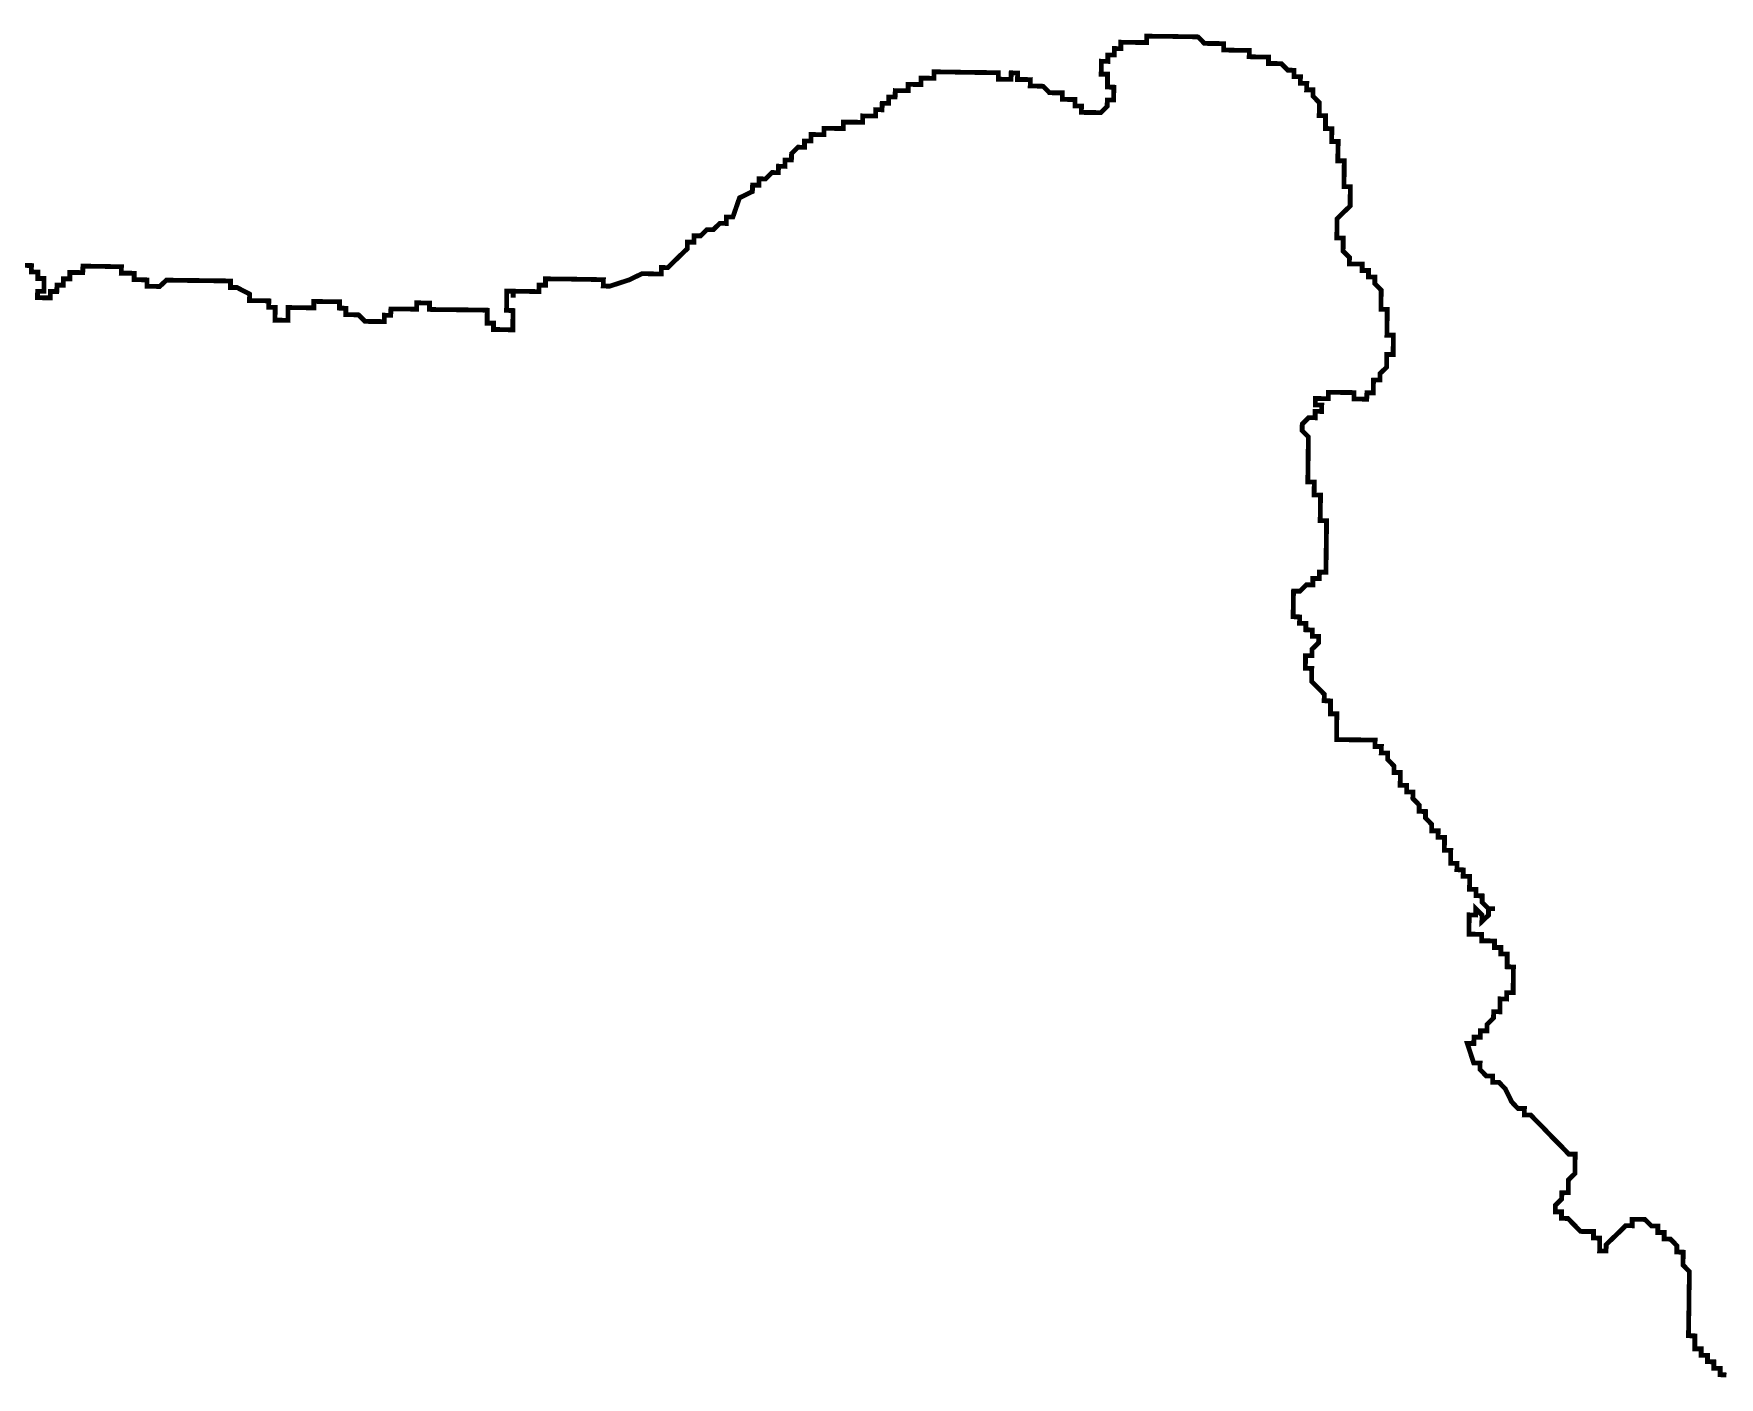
# Model space of a CAD drawing. Header units: metres. Extents: x 257673 to 289848, y 2129691 to 2228029.
# Drawn here: x 269709 to 270754, y 2159742 to 2160575 of the extents above; entities that cross this region are included whole.
import ezdxf

# ---------------------------------------------------------------- set-up
doc = ezdxf.new("R2010")
doc.units = ezdxf.units.M
doc.header["$MEASUREMENT"] = 0
doc.layers.add('HAZARDS LINE', color=1, linetype='Continuous')

msp = doc.modelspace()

# ---------------------------------------------------------------- linework, layer by layer
at = {"layer": 'HAZARDS LINE', "lineweight": 18}
msp.add_lwpolyline([(269703.7, 2160431.5, 2.98, 2.98, 0), (269707.7, 2160431.4, 2.98, 2.98, 0), (269707.6, 2160427.5, 2.98, 2.98, 0), (269711.6, 2160427.4, 2.98, 2.98, 0), (269711.6, 2160423.4, 2.98, 2.98, 0), (269715.5, 2160423.4, 2.98, 2.98, 0), (269715.5, 2160419.4, 2.98, 2.98, 0), (269715.4, 2160415.4, 2.98, 2.98, 0), (269711.5, 2160415.4, 2.98, 2.98, 0), (269711.4, 2160411.5, 2.98, 2.98, 0), (269715.4, 2160411.4, 2.98, 2.98, 0), (269719.4, 2160411.3, 2.98, 2.98, 0), (269719.4, 2160415.3, 2.98, 2.98, 0), (269723.4, 2160415.3, 2.98, 2.98, 0), (269723.5, 2160419.3, 2.98, 2.98, 0), (269727.5, 2160419.2, 2.98, 2.98, 0), (269727.5, 2160423.2, 2.98, 2.98, 0), (269731.5, 2160423.1, 2.98, 2.98, 0), (269731.5, 2160427.1, 2.98, 2.98, 0), (269735.5, 2160427.1, 2.98, 2.98, 0), (269739.5, 2160427, 2.98, 2.98, 0), (269739.6, 2160431, 2.98, 2.98, 0), (269743.6, 2160431, 2.98, 2.98, 0), (269747.5, 2160430.9, 2.98, 2.98, 0), (269751.5, 2160430.9, 2.98, 2.98, 0), (269755.5, 2160430.8, 2.98, 2.98, 0), (269759.5, 2160430.7, 2.98, 2.98, 0), (269763.5, 2160430.7, 2.98, 2.98, 0), (269763.4, 2160426.7, 2.98, 2.98, 0), (269767.4, 2160426.7, 2.98, 2.98, 0), (269771.4, 2160426.6, 2.98, 2.98, 0), (269771.4, 2160422.6, 2.98, 2.98, 0), (269775.3, 2160422.6, 2.98, 2.98, 0), (269779.3, 2160422.5, 2.98, 2.98, 0), (269779.3, 2160418.5, 2.98, 2.98, 0), (269783.3, 2160418.5, 2.98, 2.98, 0), (269787.2, 2160418.4, 2.98, 2.98, 0), (269791.3, 2160422.3, 2.98, 2.98, 0), (269795.3, 2160422.3, 2.98, 2.98, 0), (269799.3, 2160422.2, 2.98, 2.98, 0), (269803.2, 2160422.2, 2.98, 2.98, 0), (269807.2, 2160422.1, 2.98, 2.98, 0), (269811.2, 2160422.1, 2.98, 2.98, 0), (269815.2, 2160422, 2.98, 2.98, 0), (269819.2, 2160422, 2.98, 2.98, 0), (269823.2, 2160421.9, 2.98, 2.98, 0), (269827.2, 2160421.9, 2.98, 2.98, 0), (269831.1, 2160421.8, 2.98, 2.98, 0), (269831.1, 2160417.8, 2.98, 2.98, 0), (269835.1, 2160417.8, 2.98, 2.98, 0), (269843, 2160413.7, 2.98, 2.98, 0), (269842.9, 2160409.7, 2.98, 2.98, 0), (269846.9, 2160409.6, 2.98, 2.98, 0), (269850.9, 2160409.6, 2.98, 2.98, 0), (269854.9, 2160409.5, 2.98, 2.98, 0), (269854.8, 2160405.5, 2.98, 2.98, 0), (269858.8, 2160405.5, 2.98, 2.98, 0), (269858.8, 2160401.5, 2.98, 2.98, 0), (269858.7, 2160397.5, 2.98, 2.98, 0), (269862.7, 2160397.5, 2.98, 2.98, 0), (269866.7, 2160397.4, 2.98, 2.98, 0), (269866.8, 2160401.4, 2.98, 2.98, 0), (269866.8, 2160405.4, 2.98, 2.98, 0), (269870.8, 2160405.3, 2.98, 2.98, 0), (269874.8, 2160405.3, 2.98, 2.98, 0), (269878.8, 2160405.2, 2.98, 2.98, 0), (269882.8, 2160405.2, 2.98, 2.98, 0), (269882.8, 2160409.2, 2.98, 2.98, 0), (269886.8, 2160409.1, 2.98, 2.98, 0), (269890.8, 2160409, 2.98, 2.98, 0), (269894.8, 2160409, 2.98, 2.98, 0), (269898.7, 2160408.9, 2.98, 2.98, 0), (269898.7, 2160405, 2.98, 2.98, 0), (269902.7, 2160404.9, 2.98, 2.98, 0), (269902.6, 2160400.9, 2.98, 2.98, 0), (269906.6, 2160400.9, 2.98, 2.98, 0), (269910.6, 2160400.8, 2.98, 2.98, 0), (269914.5, 2160396.8, 2.98, 2.98, 0), (269918.5, 2160396.7, 2.98, 2.98, 0), (269922.5, 2160396.7, 2.98, 2.98, 0), (269926.5, 2160396.6, 2.98, 2.98, 0), (269926.5, 2160400.6, 2.98, 2.98, 0), (269930.5, 2160400.5, 2.98, 2.98, 0), (269930.6, 2160404.5, 2.98, 2.98, 0), (269934.6, 2160404.5, 2.98, 2.98, 0), (269938.6, 2160404.4, 2.98, 2.98, 0), (269942.5, 2160404.4, 2.98, 2.98, 0), (269946.5, 2160404.3, 2.98, 2.98, 0), (269946.6, 2160408.3, 2.98, 2.98, 0), (269950.6, 2160408.2, 2.98, 2.98, 0), (269954.6, 2160408.2, 2.98, 2.98, 0), (269954.5, 2160404.2, 2.98, 2.98, 0), (269958.5, 2160404.1, 2.98, 2.98, 0), (269962.5, 2160404.1, 2.98, 2.98, 0), (269970.4, 2160404, 2.98, 2.98, 0), (269974.4, 2160403.9, 2.98, 2.98, 0), (269978.4, 2160403.9, 2.98, 2.98, 0), (269982.4, 2160403.8, 2.98, 2.98, 0), (269986.4, 2160403.8, 2.98, 2.98, 0), (269990.4, 2160403.7, 2.98, 2.98, 0), (269990.3, 2160399.7, 2.98, 2.98, 0), (269990.3, 2160395.7, 2.98, 2.98, 0), (269994.3, 2160395.7, 2.98, 2.98, 0), (269994.2, 2160391.7, 2.98, 2.98, 0), (269998.2, 2160391.7, 2.98, 2.98, 0), (270002.2, 2160391.6, 2.98, 2.98, 0), (270006.2, 2160391.5, 2.98, 2.98, 0), (270006.2, 2160395.5, 2.98, 2.98, 0), (270006.3, 2160399.5, 2.98, 2.98, 0), (270006.3, 2160403.5, 2.98, 2.98, 0), (270002.3, 2160403.6, 2.98, 2.98, 0), (270002.4, 2160407.5, 2.98, 2.98, 0), (270002.4, 2160411.5, 2.98, 2.98, 0), (270002.5, 2160415.5, 2.98, 2.98, 0), (270006.5, 2160415.5, 2.98, 2.98, 0), (270006.4, 2160411.5, 2.98, 2.98, 0), (270006.5, 2160415.5, 2.98, 2.98, 0), (270010.5, 2160415.4, 2.98, 2.98, 0), (270014.5, 2160415.4, 2.98, 2.98, 0), (270018.4, 2160415.3, 2.98, 2.98, 0), (270022.4, 2160415.2, 2.98, 2.98, 0), (270022.5, 2160419.2, 2.98, 2.98, 0), (270026.5, 2160419.2, 2.98, 2.98, 0), (270026.5, 2160423.2, 2.98, 2.98, 0), (270030.5, 2160423.1, 2.98, 2.98, 0), (270034.5, 2160423.1, 2.98, 2.98, 0), (270038.5, 2160423, 2.98, 2.98, 0), (270042.5, 2160423, 2.98, 2.98, 0), (270046.5, 2160422.9, 2.98, 2.98, 0), (270054.4, 2160422.8, 2.98, 2.98, 0), (270058.4, 2160422.7, 2.98, 2.98, 0), (270062.4, 2160422.7, 2.98, 2.98, 0), (270062.3, 2160418.7, 2.98, 2.98, 0), (270066.3, 2160418.6, 2.98, 2.98, 0), (270078.3, 2160422.5, 2.98, 2.98, 0), (270086.4, 2160426.4, 2.98, 2.98, 0), (270090.4, 2160426.3, 2.98, 2.98, 0), (270094.3, 2160426.2, 2.98, 2.98, 0), (270098.3, 2160426.2, 2.98, 2.98, 0), (270098.4, 2160430.2, 2.98, 2.98, 0), (270102.4, 2160430.1, 2.98, 2.98, 0), (270106.4, 2160434.1, 2.98, 2.98, 0), (270110.4, 2160438, 2.98, 2.98, 0), (270114.5, 2160441.9, 2.98, 2.98, 0), (270114.5, 2160445.9, 2.98, 2.98, 0), (270118.5, 2160445.9, 2.98, 2.98, 0), (270118.6, 2160449.8, 2.98, 2.98, 0), (270122.6, 2160449.8, 2.98, 2.98, 0), (270126.6, 2160453.7, 2.98, 2.98, 0), (270130.6, 2160453.7, 2.98, 2.98, 0), (270134.6, 2160457.6, 2.98, 2.98, 0), (270138.6, 2160457.5, 2.98, 2.98, 0), (270138.7, 2160461.5, 2.98, 2.98, 0), (270142.7, 2160461.5, 2.98, 2.98, 0), (270146.8, 2160473.4, 2.98, 2.98, 0), (270154.8, 2160477.3, 2.98, 2.98, 0), (270154.9, 2160481.3, 2.98, 2.98, 0), (270158.9, 2160481.2, 2.98, 2.98, 0), (270158.9, 2160485.2, 2.98, 2.98, 0), (270162.9, 2160485.1, 2.98, 2.98, 0), (270166.9, 2160489.1, 2.98, 2.98, 0), (270170.9, 2160489, 2.98, 2.98, 0), (270171, 2160493, 2.98, 2.98, 0), (270175, 2160492.9, 2.98, 2.98, 0), (270175, 2160496.9, 2.98, 2.98, 0), (270179, 2160496.9, 2.98, 2.98, 0), (270179.1, 2160500.9, 2.98, 2.98, 0), (270183.1, 2160504.8, 2.98, 2.98, 0), (270187.1, 2160504.7, 2.98, 2.98, 0), (270187.1, 2160508.7, 2.98, 2.98, 0), (270191.1, 2160508.7, 2.98, 2.98, 0), (270191.2, 2160512.7, 2.98, 2.98, 0), (270195.2, 2160512.6, 2.98, 2.98, 0), (270199.2, 2160512.6, 2.98, 2.98, 0), (270199.2, 2160516.5, 2.98, 2.98, 0), (270203.2, 2160516.5, 2.98, 2.98, 0), (270207.2, 2160516.4, 2.98, 2.98, 0), (270211.2, 2160516.4, 2.98, 2.98, 0), (270211.2, 2160520.4, 2.98, 2.98, 0), (270215.2, 2160520.3, 2.98, 2.98, 0), (270219.2, 2160520.3, 2.98, 2.98, 0), (270223.2, 2160520.2, 2.98, 2.98, 0), (270223.2, 2160524.2, 2.98, 2.98, 0), (270227.2, 2160524.1, 2.98, 2.98, 0), (270231.2, 2160524.1, 2.98, 2.98, 0), (270231.3, 2160528.1, 2.98, 2.98, 0), (270235.2, 2160528, 2.98, 2.98, 0), (270235.3, 2160532, 2.98, 2.98, 0), (270239.3, 2160532, 2.98, 2.98, 0), (270239.3, 2160535.9, 2.98, 2.98, 0), (270243.3, 2160535.9, 2.98, 2.98, 0), (270243.4, 2160539.9, 2.98, 2.98, 0), (270247.4, 2160539.8, 2.98, 2.98, 0), (270251.4, 2160539.8, 2.98, 2.98, 0), (270251.4, 2160543.8, 2.98, 2.98, 0), (270255.4, 2160543.7, 2.98, 2.98, 0), (270259.4, 2160543.7, 2.98, 2.98, 0), (270259.4, 2160547.6, 2.98, 2.98, 0), (270263.4, 2160547.6, 2.98, 2.98, 0), (270267.4, 2160547.5, 2.98, 2.98, 0), (270267.5, 2160551.5, 2.98, 2.98, 0), (270271.4, 2160551.5, 2.98, 2.98, 0), (270275.4, 2160551.4, 2.98, 2.98, 0), (270279.4, 2160551.4, 2.98, 2.98, 0), (270283.4, 2160551.3, 2.98, 2.98, 0), (270287.4, 2160551.2, 2.98, 2.98, 0), (270291.4, 2160551.2, 2.98, 2.98, 0), (270295.4, 2160551.1, 2.98, 2.98, 0), (270299.3, 2160551.1, 2.98, 2.98, 0), (270303.3, 2160551, 2.98, 2.98, 0), (270307.3, 2160551, 2.98, 2.98, 0), (270307.3, 2160547, 2.98, 2.98, 0), (270311.3, 2160546.9, 2.98, 2.98, 0), (270315.2, 2160546.9, 2.98, 2.98, 0), (270315.3, 2160550.9, 2.98, 2.98, 0), (270319.3, 2160550.8, 2.98, 2.98, 0), (270319.2, 2160546.8, 2.98, 2.98, 0), (270323.2, 2160546.8, 2.98, 2.98, 0), (270327.2, 2160546.7, 2.98, 2.98, 0), (270327.1, 2160542.7, 2.98, 2.98, 0), (270331.1, 2160542.7, 2.98, 2.98, 0), (270335.1, 2160542.6, 2.98, 2.98, 0), (270339, 2160538.6, 2.98, 2.98, 0), (270343, 2160538.5, 2.98, 2.98, 0), (270347, 2160538.5, 2.98, 2.98, 0), (270347, 2160534.5, 2.98, 2.98, 0), (270351, 2160534.4, 2.98, 2.98, 0), (270354.9, 2160534.4, 2.98, 2.98, 0), (270354.9, 2160530.4, 2.98, 2.98, 0), (270358.9, 2160530.4, 2.98, 2.98, 0), (270358.8, 2160526.4, 2.98, 2.98, 0), (270362.8, 2160526.3, 2.98, 2.98, 0), (270366.8, 2160526.3, 2.98, 2.98, 0), (270370.8, 2160526.2, 2.98, 2.98, 0), (270374.8, 2160530.1, 2.98, 2.98, 0), (270374.9, 2160534.1, 2.98, 2.98, 0), (270378.9, 2160534.1, 2.98, 2.98, 0), (270378.9, 2160538.1, 2.98, 2.98, 0), (270379, 2160542, 2.98, 2.98, 0), (270375, 2160542.1, 2.98, 2.98, 0), (270375, 2160546.1, 2.98, 2.98, 0), (270375.1, 2160550.1, 2.98, 2.98, 0), (270371.1, 2160550.1, 2.98, 2.98, 0), (270371.2, 2160554.1, 2.98, 2.98, 0), (270371.2, 2160558.1, 2.98, 2.98, 0), (270375.2, 2160558, 2.98, 2.98, 0), (270375.2, 2160562, 2.98, 2.98, 0), (270379.2, 2160562, 2.98, 2.98, 0), (270379.3, 2160566, 2.98, 2.98, 0), (270383.3, 2160565.9, 2.98, 2.98, 0), (270383.3, 2160569.9, 2.98, 2.98, 0), (270387.3, 2160569.8, 2.98, 2.98, 0), (270391.3, 2160569.8, 2.98, 2.98, 0), (270395.3, 2160569.7, 2.98, 2.98, 0), (270399.3, 2160569.7, 2.98, 2.98, 0), (270399.3, 2160573.7, 2.98, 2.98, 0), (270403.3, 2160573.6, 2.98, 2.98, 0), (270407.3, 2160573.6, 2.98, 2.98, 0), (270411.3, 2160573.5, 2.98, 2.98, 0), (270415.3, 2160573.5, 2.98, 2.98, 0), (270419.3, 2160573.4, 2.98, 2.98, 0), (270423.2, 2160573.3, 2.98, 2.98, 0), (270427.2, 2160573.3, 2.98, 2.98, 0), (270431.2, 2160573.2, 2.98, 2.98, 0), (270435.1, 2160569.2, 2.98, 2.98, 0), (270439.1, 2160569.1, 2.98, 2.98, 0), (270443.1, 2160569.1, 2.98, 2.98, 0), (270447.1, 2160569, 2.98, 2.98, 0), (270447.1, 2160565.1, 2.98, 2.98, 0), (270451, 2160565, 2.98, 2.98, 0), (270455, 2160564.9, 2.98, 2.98, 0), (270459, 2160564.9, 2.98, 2.98, 0), (270463, 2160564.8, 2.98, 2.98, 0), (270462.9, 2160560.9, 2.98, 2.98, 0), (270466.9, 2160560.8, 2.98, 2.98, 0), (270470.9, 2160560.7, 2.98, 2.98, 0), (270474.9, 2160560.7, 2.98, 2.98, 0), (270474.8, 2160556.7, 2.98, 2.98, 0), (270478.8, 2160556.7, 2.98, 2.98, 0), (270482.8, 2160556.6, 2.98, 2.98, 0), (270486.8, 2160552.6, 2.98, 2.98, 0), (270490.7, 2160552.5, 2.98, 2.98, 0), (270490.7, 2160548.5, 2.98, 2.98, 0), (270494.7, 2160548.5, 2.98, 2.98, 0), (270494.6, 2160544.5, 2.98, 2.98, 0), (270498.6, 2160544.4, 2.98, 2.98, 0), (270498.5, 2160540.4, 2.98, 2.98, 0), (270502.5, 2160540.4, 2.98, 2.98, 0), (270502.5, 2160536.4, 2.98, 2.98, 0), (270506.4, 2160532.4, 2.98, 2.98, 0), (270506.4, 2160528.4, 2.98, 2.98, 0), (270506.3, 2160524.4, 2.98, 2.98, 0), (270510.3, 2160524.3, 2.98, 2.98, 0), (270510.2, 2160520.3, 2.98, 2.98, 0), (270510.2, 2160516.4, 2.98, 2.98, 0), (270514.2, 2160516.3, 2.98, 2.98, 0), (270514.1, 2160512.3, 2.98, 2.98, 0), (270514.1, 2160508.3, 2.98, 2.98, 0), (270518.1, 2160508.3, 2.98, 2.98, 0), (270518, 2160504.3, 2.98, 2.98, 0), (270517.9, 2160500.3, 2.98, 2.98, 0), (270517.9, 2160496.3, 2.98, 2.98, 0), (270521.9, 2160496.3, 2.98, 2.98, 0), (270521.8, 2160492.3, 2.98, 2.98, 0), (270521.8, 2160488.3, 2.98, 2.98, 0), (270521.7, 2160484.3, 2.98, 2.98, 0), (270521.7, 2160480.3, 2.98, 2.98, 0), (270525.6, 2160480.3, 2.98, 2.98, 0), (270525.5, 2160468.3, 2.98, 2.98, 0), (270521.4, 2160464.4, 2.98, 2.98, 0), (270517.4, 2160460.4, 2.98, 2.98, 0), (270517.4, 2160456.4, 2.98, 2.98, 0), (270517.3, 2160452.5, 2.98, 2.98, 0), (270517.2, 2160448.5, 2.98, 2.98, 0), (270521.2, 2160448.4, 2.98, 2.98, 0), (270521.2, 2160444.4, 2.98, 2.98, 0), (270521.1, 2160440.4, 2.98, 2.98, 0), (270525.1, 2160436.4, 2.98, 2.98, 0), (270525, 2160432.4, 2.98, 2.98, 0), (270529, 2160432.4, 2.98, 2.98, 0), (270533, 2160432.3, 2.98, 2.98, 0), (270532.9, 2160428.3, 2.98, 2.98, 0), (270536.9, 2160428.3, 2.98, 2.98, 0), (270536.9, 2160424.3, 2.98, 2.98, 0), (270540.8, 2160424.2, 2.98, 2.98, 0), (270540.8, 2160420.2, 2.98, 2.98, 0), (270544.7, 2160416.2, 2.98, 2.98, 0), (270544.7, 2160412.2, 2.98, 2.98, 0), (270544.6, 2160408.2, 2.98, 2.98, 0), (270544.6, 2160404.2, 2.98, 2.98, 0), (270548.5, 2160404.2, 2.98, 2.98, 0), (270548.5, 2160400.2, 2.98, 2.98, 0), (270548.4, 2160396.2, 2.98, 2.98, 0), (270548.4, 2160392.2, 2.98, 2.98, 0), (270548.3, 2160388.2, 2.98, 2.98, 0), (270552.3, 2160388.2, 2.98, 2.98, 0), (270552.3, 2160384.2, 2.98, 2.98, 0), (270552.2, 2160380.2, 2.98, 2.98, 0), (270552.2, 2160376.2, 2.98, 2.98, 0), (270548.2, 2160376.3, 2.98, 2.98, 0), (270548.1, 2160372.3, 2.98, 2.98, 0), (270548.1, 2160368.3, 2.98, 2.98, 0), (270544, 2160364.4, 2.98, 2.98, 0), (270544, 2160360.4, 2.98, 2.98, 0), (270540, 2160360.4, 2.98, 2.98, 0), (270539.9, 2160356.5, 2.98, 2.98, 0), (270539.9, 2160352.5, 2.98, 2.98, 0), (270535.9, 2160352.5, 2.98, 2.98, 0), (270535.8, 2160348.5, 2.98, 2.98, 0), (270531.9, 2160348.6, 2.98, 2.98, 0), (270527.9, 2160348.6, 2.98, 2.98, 0), (270527.9, 2160352.6, 2.98, 2.98, 0), (270523.9, 2160352.7, 2.98, 2.98, 0), (270519.9, 2160352.7, 2.98, 2.98, 0), (270516, 2160352.8, 2.98, 2.98, 0), (270512, 2160352.8, 2.98, 2.98, 0), (270511.9, 2160348.9, 2.98, 2.98, 0), (270507.9, 2160348.9, 2.98, 2.98, 0), (270503.9, 2160349, 2.98, 2.98, 0), (270503.9, 2160345, 2.98, 2.98, 0), (270507.9, 2160344.9, 2.98, 2.98, 0), (270507.8, 2160340.9, 2.98, 2.98, 0), (270503.8, 2160341, 2.98, 2.98, 0), (270503.8, 2160337, 2.98, 2.98, 0), (270499.8, 2160337.1, 2.98, 2.98, 0), (270495.8, 2160333.1, 2.98, 2.98, 0), (270495.7, 2160329.1, 2.98, 2.98, 0), (270499.6, 2160325.1, 2.98, 2.98, 0), (270499.6, 2160321.1, 2.98, 2.98, 0), (270499.5, 2160317.1, 2.98, 2.98, 0), (270499.5, 2160313.1, 2.98, 2.98, 0), (270499.4, 2160309.1, 2.98, 2.98, 0), (270499.4, 2160305.2, 2.98, 2.98, 0), (270499.3, 2160301.2, 2.98, 2.98, 0), (270499.3, 2160297.2, 2.98, 2.98, 0), (270503.3, 2160297.1, 2.98, 2.98, 0), (270503.2, 2160293.1, 2.98, 2.98, 0), (270503.1, 2160289.2, 2.98, 2.98, 0), (270507.1, 2160289.1, 2.98, 2.98, 0), (270507.1, 2160285.1, 2.98, 2.98, 0), (270507, 2160281.1, 2.98, 2.98, 0), (270507, 2160277.1, 2.98, 2.98, 0), (270506.9, 2160273.2, 2.98, 2.98, 0), (270510.9, 2160273.1, 2.98, 2.98, 0), (270510.8, 2160269.1, 2.98, 2.98, 0), (270510.8, 2160265.1, 2.98, 2.98, 0), (270510.7, 2160261.1, 2.98, 2.98, 0), (270510.7, 2160257.2, 2.98, 2.98, 0), (270510.6, 2160253.2, 2.98, 2.98, 0), (270510.6, 2160249.2, 2.98, 2.98, 0), (270510.5, 2160245.2, 2.98, 2.98, 0), (270510.5, 2160241.2, 2.98, 2.98, 0), (270506.5, 2160241.3, 2.98, 2.98, 0), (270506.4, 2160237.3, 2.98, 2.98, 0), (270502.4, 2160237.3, 2.98, 2.98, 0), (270502.4, 2160233.3, 2.98, 2.98, 0), (270498.4, 2160233.4, 2.98, 2.98, 0), (270494.4, 2160229.5, 2.98, 2.98, 0), (270490.4, 2160229.5, 2.98, 2.98, 0), (270490.3, 2160225.5, 2.98, 2.98, 0), (270490.3, 2160221.5, 2.98, 2.98, 0), (270490.2, 2160217.6, 2.98, 2.98, 0), (270490.2, 2160213.6, 2.98, 2.98, 0), (270494.2, 2160213.5, 2.98, 2.98, 0), (270494.1, 2160209.5, 2.98, 2.98, 0), (270498.1, 2160209.5, 2.98, 2.98, 0), (270498, 2160205.5, 2.98, 2.98, 0), (270502, 2160205.4, 2.98, 2.98, 0), (270502, 2160201.5, 2.98, 2.98, 0), (270506, 2160201.4, 2.98, 2.98, 0), (270505.9, 2160197.4, 2.98, 2.98, 0), (270501.9, 2160193.5, 2.98, 2.98, 0), (270501.8, 2160189.5, 2.98, 2.98, 0), (270497.8, 2160189.5, 2.98, 2.98, 0), (270497.8, 2160185.6, 2.98, 2.98, 0), (270497.7, 2160181.6, 2.98, 2.98, 0), (270501.7, 2160181.5, 2.98, 2.98, 0), (270501.6, 2160177.5, 2.98, 2.98, 0), (270501.6, 2160173.5, 2.98, 2.98, 0), (270509.5, 2160165.5, 2.98, 2.98, 0), (270509.4, 2160161.5, 2.98, 2.98, 0), (270513.4, 2160161.4, 2.98, 2.98, 0), (270513.3, 2160157.4, 2.98, 2.98, 0), (270513.3, 2160153.4, 2.98, 2.98, 0), (270517.3, 2160153.4, 2.98, 2.98, 0), (270517.2, 2160149.4, 2.98, 2.98, 0), (270517.2, 2160145.4, 2.98, 2.98, 0), (270517.1, 2160141.4, 2.98, 2.98, 0), (270517.1, 2160137.4, 2.98, 2.98, 0), (270521, 2160137.4, 2.98, 2.98, 0), (270525, 2160137.3, 2.98, 2.98, 0), (270529, 2160137.3, 2.98, 2.98, 0), (270533, 2160137.2, 2.98, 2.98, 0), (270537, 2160137.2, 2.98, 2.98, 0), (270541, 2160137.1, 2.98, 2.98, 0), (270540.9, 2160133.1, 2.98, 2.98, 0), (270544.9, 2160133.1, 2.98, 2.98, 0), (270544.8, 2160129.1, 2.98, 2.98, 0), (270548.8, 2160129, 2.98, 2.98, 0), (270548.8, 2160125.1, 2.98, 2.98, 0), (270552.7, 2160121, 2.98, 2.98, 0), (270552.7, 2160117, 2.98, 2.98, 0), (270556.6, 2160117, 2.98, 2.98, 0), (270556.6, 2160113, 2.98, 2.98, 0), (270556.5, 2160109, 2.98, 2.98, 0), (270560.5, 2160109, 2.98, 2.98, 0), (270560.5, 2160105, 2.98, 2.98, 0), (270564.5, 2160104.9, 2.98, 2.98, 0), (270564.4, 2160100.9, 2.98, 2.98, 0), (270568.3, 2160096.9, 2.98, 2.98, 0), (270568.3, 2160092.9, 2.98, 2.98, 0), (270572.3, 2160092.8, 2.98, 2.98, 0), (270572.2, 2160088.9, 2.98, 2.98, 0), (270576.1, 2160084.8, 2.98, 2.98, 0), (270576.1, 2160080.8, 2.98, 2.98, 0), (270580.1, 2160080.8, 2.98, 2.98, 0), (270580, 2160076.8, 2.98, 2.98, 0), (270584, 2160076.7, 2.98, 2.98, 0), (270584, 2160072.7, 2.98, 2.98, 0), (270583.9, 2160068.8, 2.98, 2.98, 0), (270587.9, 2160068.7, 2.98, 2.98, 0), (270587.8, 2160064.7, 2.98, 2.98, 0), (270587.8, 2160060.7, 2.98, 2.98, 0), (270591.8, 2160060.7, 2.98, 2.98, 0), (270591.7, 2160056.7, 2.98, 2.98, 0), (270595.7, 2160056.6, 2.98, 2.98, 0), (270595.6, 2160052.7, 2.98, 2.98, 0), (270599.6, 2160052.6, 2.98, 2.98, 0), (270599.6, 2160048.6, 2.98, 2.98, 0), (270599.5, 2160044.6, 2.98, 2.98, 0), (270603.5, 2160044.6, 2.98, 2.98, 0), (270603.5, 2160040.6, 2.98, 2.98, 0), (270607.4, 2160040.5, 2.98, 2.98, 0), (270607.4, 2160036.5, 2.98, 2.98, 0), (270611.3, 2160032.5, 2.98, 2.98, 0), (270615.3, 2160032.5, 2.98, 2.98, 0), (270611.3, 2160032.5, 2.98, 2.98, 0), (270611.3, 2160028.5, 2.98, 2.98, 0), (270607.2, 2160024.6, 2.98, 2.98, 0), (270607.3, 2160028.6, 2.98, 2.98, 0), (270603.4, 2160032.6, 2.98, 2.98, 0), (270603.3, 2160028.6, 2.98, 2.98, 0), (270599.3, 2160028.7, 2.98, 2.98, 0), (270599.3, 2160024.7, 2.98, 2.98, 0), (270599.2, 2160020.7, 2.98, 2.98, 0), (270599.2, 2160016.7, 2.98, 2.98, 0), (270603.1, 2160016.7, 2.98, 2.98, 0), (270607.1, 2160016.6, 2.98, 2.98, 0), (270607.1, 2160012.6, 2.98, 2.98, 0), (270611.1, 2160012.6, 2.98, 2.98, 0), (270615, 2160012.5, 2.98, 2.98, 0), (270615, 2160008.5, 2.98, 2.98, 0), (270619, 2160008.5, 2.98, 2.98, 0), (270618.9, 2160004.5, 2.98, 2.98, 0), (270622.9, 2160004.4, 2.98, 2.98, 0), (270622.9, 2160000.4, 2.98, 2.98, 0), (270622.8, 2159996.5, 2.98, 2.98, 0), (270626.8, 2159996.4, 2.98, 2.98, 0), (270626.7, 2159992.4, 2.98, 2.98, 0), (270626.7, 2159988.4, 2.98, 2.98, 0), (270626.6, 2159984.4, 2.98, 2.98, 0), (270626.6, 2159980.5, 2.98, 2.98, 0), (270622.6, 2159980.5, 2.98, 2.98, 0), (270622.5, 2159976.5, 2.98, 2.98, 0), (270618.5, 2159976.6, 2.98, 2.98, 0), (270618.5, 2159972.6, 2.98, 2.98, 0), (270618.4, 2159968.6, 2.98, 2.98, 0), (270614.5, 2159968.7, 2.98, 2.98, 0), (270614.4, 2159964.7, 2.98, 2.98, 0), (270610.4, 2159960.7, 2.98, 2.98, 0), (270610.3, 2159956.8, 2.98, 2.98, 0), (270606.3, 2159956.8, 2.98, 2.98, 0), (270606.3, 2159952.8, 2.98, 2.98, 0), (270602.3, 2159952.9, 2.98, 2.98, 0), (270602.2, 2159948.9, 2.98, 2.98, 0), (270598.2, 2159948.9, 2.98, 2.98, 0), (270602.1, 2159936.9, 2.98, 2.98, 0), (270606.1, 2159936.9, 2.98, 2.98, 0), (270606, 2159932.9, 2.98, 2.98, 0), (270609.9, 2159928.8, 2.98, 2.98, 0), (270613.9, 2159928.8, 2.98, 2.98, 0), (270613.9, 2159924.8, 2.98, 2.98, 0), (270617.9, 2159924.8, 2.98, 2.98, 0), (270621.8, 2159920.7, 2.98, 2.98, 0), (270625.7, 2159912.7, 2.98, 2.98, 0), (270629.6, 2159908.6, 2.98, 2.98, 0), (270633.6, 2159908.6, 2.98, 2.98, 0), (270633.5, 2159904.6, 2.98, 2.98, 0), (270637.5, 2159904.6, 2.98, 2.98, 0), (270641.4, 2159900.5, 2.98, 2.98, 0), (270645.4, 2159896.5, 2.98, 2.98, 0), (270649.3, 2159892.4, 2.98, 2.98, 0), (270653.2, 2159888.4, 2.98, 2.98, 0), (270657.2, 2159884.4, 2.98, 2.98, 0), (270661.1, 2159880.3, 2.98, 2.98, 0), (270665.1, 2159880.3, 2.98, 2.98, 0), (270665, 2159876.3, 2.98, 2.98, 0), (270665, 2159872.3, 2.98, 2.98, 0), (270664.9, 2159868.3, 2.98, 2.98, 0), (270660.9, 2159864.4, 2.98, 2.98, 0), (270660.8, 2159860.4, 2.98, 2.98, 0), (270660.8, 2159856.4, 2.98, 2.98, 0), (270656.8, 2159856.4, 2.98, 2.98, 0), (270656.7, 2159852.5, 2.98, 2.98, 0), (270652.7, 2159848.5, 2.98, 2.98, 0), (270652.7, 2159844.5, 2.98, 2.98, 0), (270656.6, 2159844.5, 2.98, 2.98, 0), (270656.6, 2159840.5, 2.98, 2.98, 0), (270660.6, 2159840.4, 2.98, 2.98, 0), (270664.5, 2159836.4, 2.98, 2.98, 0), (270668.4, 2159832.4, 2.98, 2.98, 0), (270672.4, 2159832.3, 2.98, 2.98, 0), (270676.4, 2159832.3, 2.98, 2.98, 0), (270676.4, 2159828.3, 2.98, 2.98, 0), (270680.3, 2159828.2, 2.98, 2.98, 0), (270680.3, 2159824.2, 2.98, 2.98, 0), (270680.2, 2159820.2, 2.98, 2.98, 0), (270684.2, 2159820.2, 2.98, 2.98, 0), (270684.3, 2159824.2, 2.98, 2.98, 0), (270688.3, 2159828.1, 2.98, 2.98, 0), (270692.4, 2159832, 2.98, 2.98, 0), (270696.4, 2159836, 2.98, 2.98, 0), (270700.4, 2159835.9, 2.98, 2.98, 0), (270700.4, 2159839.9, 2.98, 2.98, 0), (270704.4, 2159839.9, 2.98, 2.98, 0), (270708.4, 2159839.8, 2.98, 2.98, 0), (270712.3, 2159835.8, 2.98, 2.98, 0), (270716.3, 2159835.7, 2.98, 2.98, 0), (270716.3, 2159831.7, 2.98, 2.98, 0), (270720.3, 2159831.7, 2.98, 2.98, 0), (270720.2, 2159827.7, 2.98, 2.98, 0), (270724.2, 2159827.6, 2.98, 2.98, 0), (270728.1, 2159823.6, 2.98, 2.98, 0), (270728.1, 2159819.6, 2.98, 2.98, 0), (270732.1, 2159819.5, 2.98, 2.98, 0), (270732, 2159815.6, 2.98, 2.98, 0), (270731.9, 2159811.6, 2.98, 2.98, 0), (270735.9, 2159807.5, 2.98, 2.98, 0), (270735.8, 2159803.5, 2.98, 2.98, 0), (270735.8, 2159799.6, 2.98, 2.98, 0), (270735.7, 2159795.6, 2.98, 2.98, 0), (270735.7, 2159791.6, 2.98, 2.98, 0), (270735.6, 2159787.6, 2.98, 2.98, 0), (270735.6, 2159783.6, 2.98, 2.98, 0), (270735.5, 2159779.6, 2.98, 2.98, 0), (270735.5, 2159775.6, 2.98, 2.98, 0), (270735.4, 2159771.6, 2.98, 2.98, 0), (270735.3, 2159767.7, 2.98, 2.98, 0), (270739.3, 2159767.6, 2.98, 2.98, 0), (270739.3, 2159763.6, 2.98, 2.98, 0), (270739.2, 2159759.6, 2.98, 2.98, 0), (270743.2, 2159759.6, 2.98, 2.98, 0), (270743.2, 2159755.6, 2.98, 2.98, 0), (270747.1, 2159755.5, 2.98, 2.98, 0), (270747.1, 2159751.6, 2.98, 2.98, 0), (270751.1, 2159751.5, 2.98, 2.98, 0), (270751, 2159747.5, 2.98, 2.98, 0), (270755, 2159747.5, 2.98, 2.98, 0), (270755, 2159743.5, 2.98, 2.98, 0), (270758.9, 2159743.4, 2.98, 2.98, 0)], format="xyseb", dxfattribs=at)

doc.saveas('drawing.dxf')
